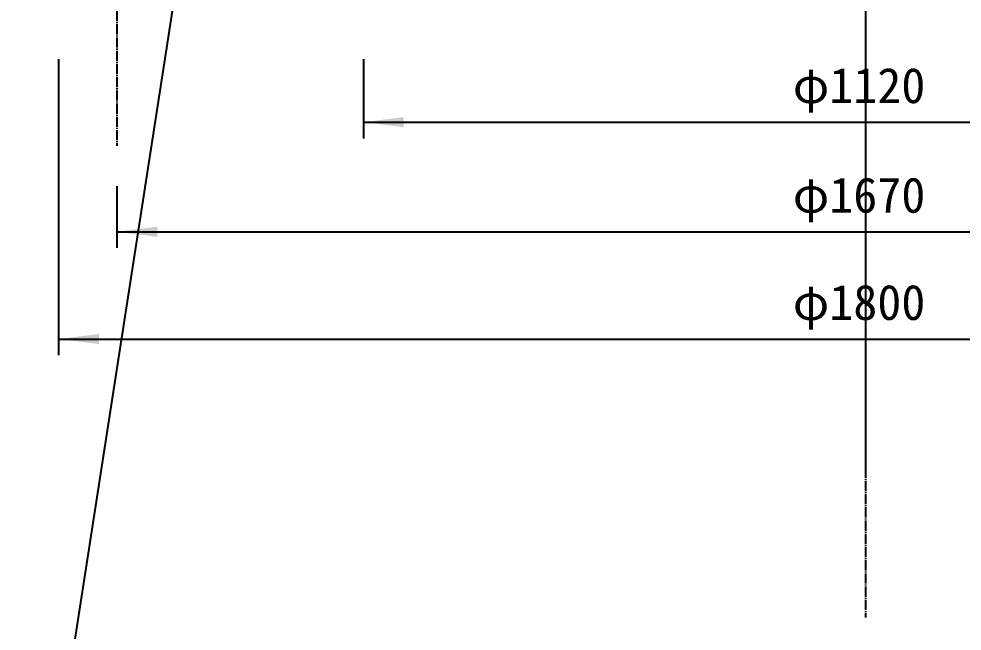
# Model space of a CAD drawing. Header units: millimetres. Extents: x -23892 to 57527, y -540 to 34444.
# Drawn here: x 8554 to 11336, y 11298 to 13105 of the extents above; entities that cross this region are included whole.
import ezdxf

# ---------------------------------------------------------------- set-up
doc = ezdxf.new("R2010")
doc.units = ezdxf.units.MM
doc.linetypes.add('EB_DASHDOT', pattern=[39, 30, -3, 3, -3])
doc.layers.add('CAXA0', color=7, linetype='Continuous', lineweight=70)
doc.layers.add('CAXA1', color=1, linetype='EB_DASHDOT', lineweight=25)
doc.styles.get("Standard").update_dxf_attribs({"font": ''})
doc.styles.get('Standard').set_extended_font_data('FangSong')

msp = doc.modelspace()

# ---------------------------------------------------------------- hatches: boundary and pattern name
at = {"layer": 'CAXA0', "linetype": 'Continuous', "lineweight": 25}
for points in [[(9570.3054, 12799.5757), (9689.2856, 12784.7032), (9689.2856, 12814.4482)], [(8843.2044, 12476.2907), (8962.1845, 12461.4182), (8962.1845, 12491.1633)], [(8671.3441, 12159.8297), (8790.3243, 12144.9571), (8790.3243, 12174.7022)]]:
    msp.add_hatch(color=3, dxfattribs=at).paths.add_polyline_path(points, flags=0)

# ---------------------------------------------------------------- linework, layer by layer
at = {"layer": 'CAXA0', "color": 0, "linetype": 'Continuous', "lineweight": 25}
msp.add_line((9055.4401, 13442.8425), (8554.2813, 10212.6947), dxfattribs=at)
at = {"layer": 'CAXA0', "color": 3, "linetype": 'Continuous', "lineweight": 25}
for p, q in [((8671.3441, 12986.0303), (8671.3441, 12112.2376)), ((9570.3054, 12986.0303), (9570.3054, 12751.9836)), ((9570.3054, 12799.5757), (12531.5896, 12799.5757)), ((8843.2044, 12611.3248), (8843.2044, 12428.6987)), ((8843.2044, 12476.2907), (13258.6907, 12476.2907)), ((8671.3441, 12159.8297), (13430.5509, 12159.8297))]:
    msp.add_line(p, q, dxfattribs=at)
at = {"layer": 'CAXA1', "color": 1, "linetype": 'EB_DASHDOT', "lineweight": 25}
for p, q in [((11050.9475, 23714.4199), (11050.9475, 11338.4563)), ((11050.9475, 14519.1877), (11050.9475, 11757.6107)), ((8843.2044, 14180.5731), (8843.2044, 12730.3049))]:
    msp.add_line(p, q, dxfattribs=at)

# ---------------------------------------------------------------- texts
at = {"layer": 'CAXA0', "color": 3, "lineweight": 25}
for s, p in [('φ1120', (10836.7983, 12855.9425)), ('φ1670', (10836.7983, 12532.6576)), ('φ1800', (10836.7983, 12216.1965))]:
    msp.add_text(s, height=104.10765, dxfattribs=at).set_placement(p)

doc.saveas('drawing.dxf')
